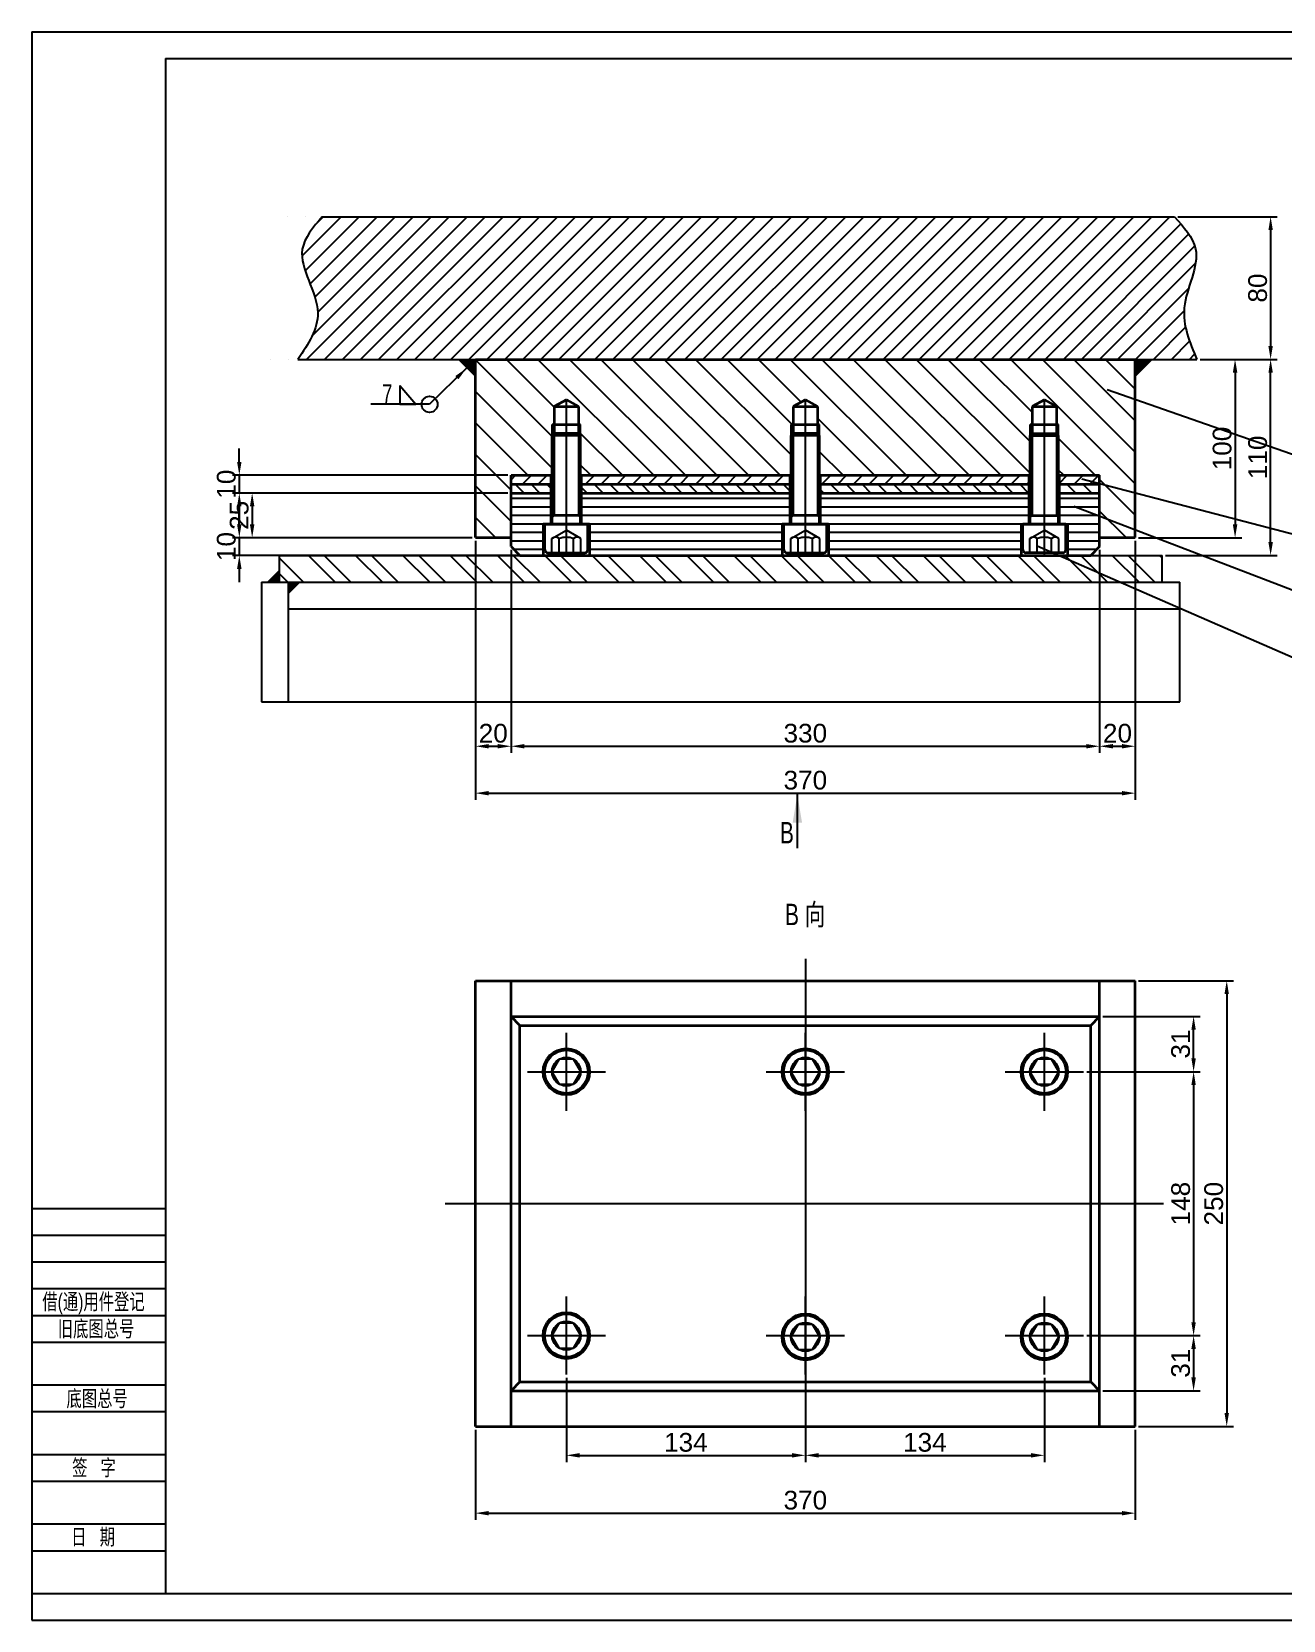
# Model space of a CAD drawing. Header units: millimetres. Extents: x 2230 to 2650, y 949 to 1246.
# Drawn here: x 2230.2 to 2464.1, y 949.2 to 1246.2 of the extents above; entities that cross this region are included whole.
import ezdxf
from ezdxf.enums import TextEntityAlignment as Align
from ezdxf.lldxf.tags import DXFTag

# ---------------------------------------------------------------- set-up
doc = ezdxf.new("R2010")
doc.units = ezdxf.units.MM
for name, color, linetype in [('中心线', 1, 'CENTER2'), ('双点划线', 6, 'ICAD_ISO09W100'), ('标注、文字、细实线', 140, 'Continuous'), ('虚线', 90, 'DASHED')]:
    doc.layers.add(name, color=color, linetype=linetype)
doc.styles.get("Standard").update_dxf_attribs({"font": 'arial.ttf'})
tags = doc.linetypes.add('CENTER2', pattern=[28.575, 19.05, -3.175, 3.175, -3.175]).pattern_tags.tags
tags[10:11] = [DXFTag(74, 4), DXFTag(75, 0), DXFTag(340, '0'), DXFTag(46, 1.0), DXFTag(50, 0.0), DXFTag(44, 0.0), DXFTag(45, 0.0)]
tags[8:9] = [DXFTag(74, 4), DXFTag(75, 0), DXFTag(340, '0'), DXFTag(46, 1.0), DXFTag(50, 0.0), DXFTag(44, 0.0), DXFTag(45, 0.0)]
tags[6:7] = [DXFTag(74, 4), DXFTag(75, 0), DXFTag(340, '0'), DXFTag(46, 1.0), DXFTag(50, 0.0), DXFTag(44, 0.0), DXFTag(45, 0.0)]
tags[4:5] = [DXFTag(74, 4), DXFTag(75, 0), DXFTag(340, '0'), DXFTag(46, 1.0), DXFTag(50, 0.0), DXFTag(44, 0.0), DXFTag(45, 0.0)]
tags = doc.linetypes.add('DASHED', pattern=[19.05, 12.7, -6.35]).pattern_tags.tags
tags[6:7] = [DXFTag(74, 4), DXFTag(75, 0), DXFTag(340, '0'), DXFTag(46, 1.0), DXFTag(50, 0.0), DXFTag(44, 0.0), DXFTag(45, 0.0)]
tags[4:5] = [DXFTag(74, 4), DXFTag(75, 0), DXFTag(340, '0'), DXFTag(46, 1.0), DXFTag(50, 0.0), DXFTag(44, 0.0), DXFTag(45, 0.0)]
tags = doc.linetypes.add('ICAD_ISO09W100', pattern=[45, 24, -3, 6, -3, 6, -3]).pattern_tags.tags
tags[14:15] = [DXFTag(74, 4), DXFTag(75, 0), DXFTag(340, '0'), DXFTag(46, 1.0), DXFTag(50, 0.0), DXFTag(44, 0.0), DXFTag(45, 0.0)]
tags[12:13] = [DXFTag(74, 4), DXFTag(75, 0), DXFTag(340, '0'), DXFTag(46, 1.0), DXFTag(50, 0.0), DXFTag(44, 0.0), DXFTag(45, 0.0)]
tags[10:11] = [DXFTag(74, 4), DXFTag(75, 0), DXFTag(340, '0'), DXFTag(46, 1.0), DXFTag(50, 0.0), DXFTag(44, 0.0), DXFTag(45, 0.0)]
tags[8:9] = [DXFTag(74, 4), DXFTag(75, 0), DXFTag(340, '0'), DXFTag(46, 1.0), DXFTag(50, 0.0), DXFTag(44, 0.0), DXFTag(45, 0.0)]
tags[6:7] = [DXFTag(74, 4), DXFTag(75, 0), DXFTag(340, '0'), DXFTag(46, 1.0), DXFTag(50, 0.0), DXFTag(44, 0.0), DXFTag(45, 0.0)]
tags[4:5] = [DXFTag(74, 4), DXFTag(75, 0), DXFTag(340, '0'), DXFTag(46, 1.0), DXFTag(50, 0.0), DXFTag(44, 0.0), DXFTag(45, 0.0)]
doc.dimstyles.new('1-3', dxfattribs={"dimtxt": 3.5, "dimasz": 2.5, "dimexe": 1.25, "dimexo": 0.625, "dimtad": 1, "dimdec": 1, "dimlfac": 3, "dimdsep": 46, "dimtxsty": 'Standard', "dimcen": 2.5, "dimclrd": 140, "dimclre": 140, "dimclrt": 140, "dimadec": 0, "dimazin": 0, "dimtfac": 1, "dimtmove": 0, "dimatfit": 3, "dimfxl": 1, "dimarcsym": 0})
doc.dimstyles.new('ISO-25', dxfattribs={"dimtxt": 2.5, "dimasz": 2.5, "dimexe": 1.25, "dimexo": 0.625, "dimtad": 1, "dimtxsty": 'Standard', "dimcen": 2.5, "dimadec": 0, "dimazin": 0, "dimtfac": 1, "dimtmove": 0, "dimatfit": 3, "dimfxl": 1, "dimarcsym": 0})

# ---------------------------------------------------------------- blocks, each defined once
blk = doc.blocks.new('*D152')
at = {"layer": 'DEFPOINTS', "color": 0, "linetype": 'ByBlock', "transparency": 16777216}
for p in [(2447.96, 1184.91), (2436.47, 1151.57, 0), (2455.12, 1151.57)]:
    blk.add_point(p, dxfattribs=at)
at = {"layer": '标注、文字、细实线', "color": 140, "linetype": 'ByBlock', "lineweight": -2, "transparency": 16777216}
for p, q in [((2448.59, 1184.91), (2456.37, 1184.91)), ((2455.12, 1182.41), (2455.12, 1154.07)), ((2437.09, 1151.57), (2456.37, 1151.57))]:
    blk.add_line(p, q, dxfattribs=at)
at = {"layer": '标注、文字、细实线', "color": 140, "linetype": 'ByBlock', "transparency": 16777216}
for points in [[(2454.7, 1182.41), (2455.54, 1182.41), (2455.12, 1184.91)], [(2454.7, 1154.07), (2455.54, 1154.07), (2455.12, 1151.57)]]:
    blk.add_solid(points, dxfattribs=at)
at = {"layer": '标注、文字、细实线', "color": 140, "linetype": 'ByBlock', "transparency": 16777216, "insert": (2452.71, 1168.24), "char_height": 3.5, "attachment_point": 5, "rotation": 90}
blk.add_mtext('100', dxfattribs=at)
blk = doc.blocks.new('*D153')
at = {"layer": 'DEFPOINTS', "color": 0, "linetype": 'ByBlock', "transparency": 16777216}
for p in [(2447.96, 1184.91, 0), (2461.76, 1184.91), (2441.47, 1148.24)]:
    blk.add_point(p, dxfattribs=at)
at = {"layer": '标注、文字、细实线', "color": 140, "linetype": 'ByBlock', "lineweight": -2, "transparency": 16777216}
for p, q in [((2448.59, 1184.91), (2463.01, 1184.91)), ((2461.76, 1150.74), (2461.76, 1182.41)), ((2442.09, 1148.24), (2463.01, 1148.24))]:
    blk.add_line(p, q, dxfattribs=at)
at = {"layer": '标注、文字、细实线', "color": 140, "linetype": 'ByBlock', "transparency": 16777216}
for points in [[(2461.35, 1182.41), (2462.18, 1182.41), (2461.76, 1184.91)], [(2461.35, 1150.74), (2462.18, 1150.74), (2461.76, 1148.24)]]:
    blk.add_solid(points, dxfattribs=at)
at = {"layer": '标注、文字、细实线', "color": 140, "linetype": 'ByBlock', "transparency": 16777216, "insert": (2459.35, 1166.58), "char_height": 3.5, "attachment_point": 5, "rotation": 90}
blk.add_mtext('110', dxfattribs=at)
blk = doc.blocks.new('*D154')
at = {"layer": 'DEFPOINTS', "color": 0, "linetype": 'ByBlock', "transparency": 16777216}
for p in [(2443.8, 1211.58), (2447.96, 1184.91), (2461.76, 1184.91)]:
    blk.add_point(p, dxfattribs=at)
at = {"layer": '标注、文字、细实线', "color": 140, "linetype": 'ByBlock', "lineweight": -2, "transparency": 16777216}
for p, q in [((2444.42, 1211.58), (2463.01, 1211.58)), ((2461.76, 1209.08), (2461.76, 1187.41)), ((2448.59, 1184.91), (2463.01, 1184.91))]:
    blk.add_line(p, q, dxfattribs=at)
at = {"layer": '标注、文字、细实线', "color": 140, "linetype": 'ByBlock', "transparency": 16777216}
for points in [[(2461.35, 1209.08), (2462.18, 1209.08), (2461.76, 1211.58)], [(2461.35, 1187.41), (2462.18, 1187.41), (2461.76, 1184.91)]]:
    blk.add_solid(points, dxfattribs=at)
at = {"layer": '标注、文字、细实线', "color": 140, "linetype": 'ByBlock', "transparency": 16777216, "insert": (2459.35, 1198.24), "char_height": 3.5, "attachment_point": 5, "rotation": 90}
blk.add_mtext('80', dxfattribs=at)
blk = doc.blocks.new('*D155')
at = {"layer": 'DEFPOINTS', "color": 0, "transparency": 16777216}
for p in [(2313.14, 1151.57), (2269.01, 1148.24), (2321.47, 1148.24)]:
    blk.add_point(p, dxfattribs=at)
at = {"layer": '标注、文字、细实线', "color": 140, "lineweight": -2, "transparency": 16777216}
for p, q in [((2269.01, 1154.07), (2269.01, 1156.57)), ((2312.51, 1151.57), (2267.76, 1151.57)), ((2269.01, 1151.57), (2269.01, 1148.24)), ((2320.84, 1148.24), (2267.76, 1148.24)), ((2269.01, 1145.74), (2269.01, 1143.24))]:
    blk.add_line(p, q, dxfattribs=at)
at = {"layer": '标注、文字、细实线', "color": 140, "transparency": 16777216}
for points in [[(2268.59, 1154.07), (2269.42, 1154.07), (2269.01, 1151.57)], [(2268.59, 1145.74), (2269.42, 1145.74), (2269.01, 1148.24)]]:
    blk.add_solid(points, dxfattribs=at)
at = {"layer": '标注、文字、细实线', "color": 140, "transparency": 16777216, "insert": (2266.59, 1149.91), "char_height": 3.5, "attachment_point": 5, "rotation": 90}
blk.add_mtext('10', dxfattribs=at)
blk = doc.blocks.new('*D156')
at = {"layer": 'DEFPOINTS', "color": 0, "transparency": 16777216}
for p in [(2319.8, 1159.9), (2271.41, 1151.57), (2313.14, 1151.57)]:
    blk.add_point(p, dxfattribs=at)
at = {"layer": '标注、文字、细实线', "color": 140, "lineweight": -2, "transparency": 16777216}
for p, q in [((2319.18, 1159.9), (2270.16, 1159.9)), ((2271.41, 1157.4), (2271.41, 1154.07)), ((2312.51, 1151.57), (2270.16, 1151.57))]:
    blk.add_line(p, q, dxfattribs=at)
at = {"layer": '标注、文字、细实线', "color": 140, "transparency": 16777216}
for points in [[(2270.99, 1157.4), (2271.83, 1157.4), (2271.41, 1159.9)], [(2270.99, 1154.07), (2271.83, 1154.07), (2271.41, 1151.57)]]:
    blk.add_solid(points, dxfattribs=at)
at = {"layer": '标注、文字、细实线', "color": 140, "transparency": 16777216, "insert": (2269, 1155.74), "char_height": 3.5, "attachment_point": 5, "rotation": 90}
blk.add_mtext('25', dxfattribs=at)
blk = doc.blocks.new('*D157')
at = {"layer": 'DEFPOINTS', "color": 0, "transparency": 16777216}
for p in [(2319.8, 1163.24), (2269.01, 1159.9), (2319.8, 1159.9)]:
    blk.add_point(p, dxfattribs=at)
at = {"layer": '标注、文字、细实线', "color": 140, "lineweight": -2, "transparency": 16777216}
for p, q in [((2269.01, 1165.74), (2269.01, 1168.24)), ((2319.18, 1163.24), (2267.76, 1163.24)), ((2269.01, 1163.24), (2269.01, 1159.9)), ((2319.18, 1159.9), (2267.76, 1159.9)), ((2269.01, 1157.4), (2269.01, 1154.9))]:
    blk.add_line(p, q, dxfattribs=at)
at = {"layer": '标注、文字、细实线', "color": 140, "transparency": 16777216}
for points in [[(2268.59, 1165.74), (2269.42, 1165.74), (2269.01, 1163.24)], [(2268.59, 1157.4), (2269.42, 1157.4), (2269.01, 1159.9)]]:
    blk.add_solid(points, dxfattribs=at)
at = {"layer": '标注、文字、细实线', "color": 140, "transparency": 16777216, "insert": (2266.59, 1161.57), "char_height": 3.5, "attachment_point": 5, "rotation": 90}
blk.add_mtext('10', dxfattribs=at)
blk = doc.blocks.new('*D158')
at = {"layer": 'DEFPOINTS', "color": 0, "linetype": 'ByBlock', "transparency": 16777216}
for p in [(2313.14, 1151.57), (2319.8, 1149.91), (2319.8, 1112.57)]:
    blk.add_point(p, dxfattribs=at)
at = {"layer": '标注、文字、细实线', "color": 140, "linetype": 'ByBlock', "lineweight": -2, "transparency": 16777216}
for p, q in [((2313.14, 1150.95), (2313.14, 1111.32)), ((2319.8, 1149.28), (2319.8, 1111.32)), ((2315.64, 1112.57), (2317.3, 1112.57))]:
    blk.add_line(p, q, dxfattribs=at)
at = {"layer": '标注、文字、细实线', "color": 140, "linetype": 'ByBlock', "transparency": 16777216}
for points in [[(2315.64, 1112.99), (2315.64, 1112.16), (2313.14, 1112.57)], [(2317.3, 1112.99), (2317.3, 1112.16), (2319.8, 1112.57)]]:
    blk.add_solid(points, dxfattribs=at)
at = {"layer": '标注、文字、细实线', "color": 140, "linetype": 'ByBlock', "transparency": 16777216, "insert": (2316.47, 1114.98), "char_height": 3.5, "attachment_point": 5}
blk.add_mtext('20', dxfattribs=at)
blk = doc.blocks.new('*D159')
at = {"layer": 'DEFPOINTS', "color": 0, "linetype": 'ByBlock', "transparency": 16777216}
for p in [(2319.8, 1149.91), (2429.8, 1149.91), (2429.8, 1112.57)]:
    blk.add_point(p, dxfattribs=at)
at = {"layer": '标注、文字、细实线', "color": 140, "linetype": 'ByBlock', "lineweight": -2, "transparency": 16777216}
for p, q in [((2319.8, 1149.28), (2319.8, 1111.32)), ((2429.8, 1149.28), (2429.8, 1111.32)), ((2322.3, 1112.57), (2427.3, 1112.57))]:
    blk.add_line(p, q, dxfattribs=at)
at = {"layer": '标注、文字、细实线', "color": 140, "linetype": 'ByBlock', "transparency": 16777216}
for points in [[(2322.3, 1112.99), (2322.3, 1112.16), (2319.8, 1112.57)], [(2427.3, 1112.99), (2427.3, 1112.16), (2429.8, 1112.57)]]:
    blk.add_solid(points, dxfattribs=at)
at = {"layer": '标注、文字、细实线', "color": 140, "linetype": 'ByBlock', "transparency": 16777216, "insert": (2374.8, 1114.99), "char_height": 3.5, "attachment_point": 5}
blk.add_mtext('330{}', dxfattribs=at)
blk = doc.blocks.new('*D160')
at = {"layer": 'DEFPOINTS', "color": 0, "linetype": 'ByBlock', "transparency": 16777216}
for p in [(2313.14, 1151.57), (2436.47, 1151.57, 0), (2436.47, 1103.8)]:
    blk.add_point(p, dxfattribs=at)
at = {"layer": '标注、文字、细实线', "color": 140, "linetype": 'ByBlock', "lineweight": -2, "transparency": 16777216}
for p, q in [((2313.14, 1150.95), (2313.14, 1102.55)), ((2436.47, 1150.95), (2436.47, 1102.55)), ((2315.64, 1103.8), (2433.97, 1103.8))]:
    blk.add_line(p, q, dxfattribs=at)
at = {"layer": '标注、文字、细实线', "color": 140, "linetype": 'ByBlock', "transparency": 16777216}
for points in [[(2315.64, 1104.21), (2315.64, 1103.38), (2313.14, 1103.8)], [(2433.97, 1104.21), (2433.97, 1103.38), (2436.47, 1103.8)]]:
    blk.add_solid(points, dxfattribs=at)
at = {"layer": '标注、文字、细实线', "color": 140, "linetype": 'ByBlock', "transparency": 16777216, "insert": (2374.8, 1106.21), "char_height": 3.5, "attachment_point": 5}
blk.add_mtext('370', dxfattribs=at)
blk = doc.blocks.new('*D133')
at = {"layer": 'DEFPOINTS', "color": 0, "linetype": 'ByBlock', "transparency": 16777216}
for p in [(2429.8, 1149.91), (2436.47, 1151.57), (2436.47, 1112.57)]:
    blk.add_point(p, dxfattribs=at)
at = {"layer": '标注、文字、细实线', "color": 140, "linetype": 'ByBlock', "lineweight": -2, "transparency": 16777216}
for p, q in [((2436.47, 1150.95), (2436.47, 1111.32)), ((2429.8, 1149.28), (2429.8, 1111.32)), ((2432.3, 1112.57), (2433.97, 1112.57))]:
    blk.add_line(p, q, dxfattribs=at)
at = {"layer": '标注、文字、细实线', "color": 140, "linetype": 'ByBlock', "transparency": 16777216}
for points in [[(2432.3, 1112.99), (2432.3, 1112.16), (2429.8, 1112.57)], [(2433.97, 1112.99), (2433.97, 1112.16), (2436.47, 1112.57)]]:
    blk.add_solid(points, dxfattribs=at)
at = {"layer": '标注、文字、细实线', "color": 140, "linetype": 'ByBlock', "transparency": 16777216, "insert": (2433.14, 1114.98), "char_height": 3.5, "attachment_point": 5}
blk.add_mtext('20', dxfattribs=at)
blk = doc.blocks.new('*D141')
at = {"layer": 'DEFPOINTS', "color": 0, "linetype": 'ByBlock', "transparency": 16777216}
for p in [(2426.76, 1051.72), (2426.76, 1002.39, 0), (2447.37, 1002.39)]:
    blk.add_point(p, dxfattribs=at)
at = {"layer": '标注、文字、细实线', "color": 140, "linetype": 'ByBlock', "lineweight": -2, "transparency": 16777216}
for p, q in [((2427.39, 1051.72), (2448.62, 1051.72)), ((2447.37, 1049.22), (2447.37, 1004.89)), ((2427.39, 1002.39), (2448.62, 1002.39))]:
    blk.add_line(p, q, dxfattribs=at)
at = {"layer": '标注、文字、细实线', "color": 140, "linetype": 'ByBlock', "transparency": 16777216}
for points in [[(2446.95, 1049.22), (2447.78, 1049.22), (2447.37, 1051.72)], [(2446.95, 1004.89), (2447.78, 1004.89), (2447.37, 1002.39)]]:
    blk.add_solid(points, dxfattribs=at)
at = {"layer": '标注、文字、细实线', "color": 140, "linetype": 'ByBlock', "transparency": 16777216, "insert": (2444.96, 1027.05), "char_height": 3.5, "attachment_point": 5, "rotation": 90}
blk.add_mtext('148', dxfattribs=at)
blk = doc.blocks.new('*D142')
at = {"layer": 'DEFPOINTS', "color": 0, "transparency": 16777216}
for p in [(2429.8, 1062.05, 0), (2447.37, 1062.05), (2426.76, 1051.72)]:
    blk.add_point(p, dxfattribs=at)
at = {"layer": '标注、文字、细实线', "color": 140, "lineweight": -2, "transparency": 16777216}
for p, q in [((2430.43, 1062.05), (2448.62, 1062.05)), ((2447.37, 1054.22), (2447.37, 1059.55)), ((2427.39, 1051.72), (2448.62, 1051.72))]:
    blk.add_line(p, q, dxfattribs=at)
at = {"layer": '标注、文字、细实线', "color": 140, "transparency": 16777216}
for points in [[(2446.95, 1059.55), (2447.78, 1059.55), (2447.37, 1062.05)], [(2446.95, 1054.22), (2447.78, 1054.22), (2447.37, 1051.72)]]:
    blk.add_solid(points, dxfattribs=at)
at = {"layer": '标注、文字、细实线', "color": 140, "transparency": 16777216, "insert": (2444.95, 1056.89), "char_height": 3.5, "attachment_point": 5, "rotation": 90}
blk.add_mtext('31', dxfattribs=at)
blk = doc.blocks.new('*D143')
at = {"layer": 'DEFPOINTS', "color": 0, "transparency": 16777216}
for p in [(2426.76, 1002.39), (2429.8, 992.05, 0), (2447.37, 992.05)]:
    blk.add_point(p, dxfattribs=at)
at = {"layer": '标注、文字、细实线', "color": 140, "lineweight": -2, "transparency": 16777216}
for p, q in [((2427.39, 1002.39), (2448.62, 1002.39)), ((2447.37, 999.89), (2447.37, 994.55)), ((2430.43, 992.05), (2448.62, 992.05))]:
    blk.add_line(p, q, dxfattribs=at)
at = {"layer": '标注、文字、细实线', "color": 140, "transparency": 16777216}
for points in [[(2446.95, 999.89), (2447.78, 999.89), (2447.37, 1002.39)], [(2446.95, 994.55), (2447.78, 994.55), (2447.37, 992.05)]]:
    blk.add_solid(points, dxfattribs=at)
at = {"layer": '标注、文字、细实线', "color": 140, "transparency": 16777216, "insert": (2444.95, 997.22), "char_height": 3.5, "attachment_point": 5, "rotation": 90}
blk.add_mtext('31', dxfattribs=at)
blk = doc.blocks.new('*D144')
at = {"layer": 'DEFPOINTS', "color": 0, "transparency": 16777216}
for p in [(2330.14, 995.09), (2374.8, 985.39, -0.01), (2374.8, 979.99)]:
    blk.add_point(p, dxfattribs=at)
at = {"layer": '标注、文字、细实线', "color": 140, "lineweight": -2, "transparency": 16777216}
for p, q in [((2330.14, 994.47), (2330.14, 978.74)), ((2374.8, 984.76), (2374.8, 978.74)), ((2332.64, 979.99), (2372.3, 979.99))]:
    blk.add_line(p, q, dxfattribs=at)
at = {"layer": '标注、文字、细实线', "color": 140, "transparency": 16777216}
for points in [[(2332.64, 980.41), (2332.64, 979.57), (2330.14, 979.99)], [(2372.3, 980.41), (2372.3, 979.57), (2374.8, 979.99)]]:
    blk.add_solid(points, dxfattribs=at)
at = {"layer": '标注、文字、细实线', "color": 140, "transparency": 16777216, "insert": (2352.47, 982.4), "char_height": 3.5, "attachment_point": 5}
blk.add_mtext('134', dxfattribs=at)
blk = doc.blocks.new('*D145')
at = {"layer": 'DEFPOINTS', "color": 0, "transparency": 16777216}
for p in [(2436.47, 1068.72), (2436.47, 985.39, 0), (2453.56, 985.39)]:
    blk.add_point(p, dxfattribs=at)
at = {"layer": '标注、文字、细实线', "color": 140, "lineweight": -2, "transparency": 16777216}
for p, q in [((2437.09, 1068.72), (2454.81, 1068.72)), ((2453.56, 1066.22), (2453.56, 987.89)), ((2437.09, 985.39), (2454.81, 985.39))]:
    blk.add_line(p, q, dxfattribs=at)
at = {"layer": '标注、文字、细实线', "color": 140, "transparency": 16777216}
for points in [[(2453.14, 1066.22), (2453.97, 1066.22), (2453.56, 1068.72)], [(2453.14, 987.89), (2453.97, 987.89), (2453.56, 985.39)]]:
    blk.add_solid(points, dxfattribs=at)
at = {"layer": '标注、文字、细实线', "color": 140, "transparency": 16777216, "insert": (2451.14, 1027.05), "char_height": 3.5, "attachment_point": 5, "rotation": 90}
blk.add_mtext('250', dxfattribs=at)
blk = doc.blocks.new('*D146')
at = {"layer": 'DEFPOINTS', "color": 0, "transparency": 16777216}
for p in [(2313.14, 985.39), (2436.47, 985.39, 0), (2436.47, 969.18)]:
    blk.add_point(p, dxfattribs=at)
at = {"layer": '标注、文字、细实线', "color": 140, "lineweight": -2, "transparency": 16777216}
for p, q in [((2313.14, 984.76), (2313.14, 967.93)), ((2436.47, 984.76), (2436.47, 967.93)), ((2315.64, 969.18), (2433.97, 969.18))]:
    blk.add_line(p, q, dxfattribs=at)
at = {"layer": '标注、文字、细实线', "color": 140, "transparency": 16777216}
for points in [[(2315.64, 969.59), (2315.64, 968.76), (2313.14, 969.18)], [(2433.97, 969.59), (2433.97, 968.76), (2436.47, 969.18)]]:
    blk.add_solid(points, dxfattribs=at)
at = {"layer": '标注、文字、细实线', "color": 140, "transparency": 16777216, "insert": (2374.8, 971.59), "char_height": 3.5, "attachment_point": 5}
blk.add_mtext('370', dxfattribs=at)
blk = doc.blocks.new('*D147')
at = {"layer": 'DEFPOINTS', "color": 0, "transparency": 16777216}
for p in [(2419.47, 995.09, 0), (2374.8, 983.11), (2419.47, 979.99)]:
    blk.add_point(p, dxfattribs=at)
at = {"layer": '标注、文字、细实线', "color": 140, "lineweight": -2, "transparency": 16777216}
for p, q in [((2419.47, 994.47), (2419.47, 978.74)), ((2374.8, 982.48), (2374.8, 978.74)), ((2377.3, 979.99), (2416.97, 979.99))]:
    blk.add_line(p, q, dxfattribs=at)
at = {"layer": '标注、文字、细实线', "color": 140, "transparency": 16777216}
for points in [[(2377.3, 980.41), (2377.3, 979.57), (2374.8, 979.99)], [(2416.97, 980.41), (2416.97, 979.57), (2419.47, 979.99)]]:
    blk.add_solid(points, dxfattribs=at)
at = {"layer": '标注、文字、细实线', "color": 140, "transparency": 16777216, "insert": (2397.14, 982.4), "char_height": 3.5, "attachment_point": 5}
blk.add_mtext('134', dxfattribs=at)

msp = doc.modelspace()

# ---------------------------------------------------------------- hatches: boundary and pattern name
at = {"layer": '双点划线', "ltscale": 0.4}
h = msp.add_hatch(dxfattribs=at)
h.set_pattern_fill('ANSI31', color=256, scale=0.75, style=0)
h.set_pattern_definition([(45, (-144669.1918, -201940.7359), (-1.683798023, 1.683798023), [])])
h.paths.add_polyline_path([(2451.286, 1211.577), (2266.365, 1211.577), (2266.365, 1184.91), (2451.286, 1184.91)])
edge = h.paths.add_edge_path()
edge.add_line((2451.286, 1184.91), (2451.286, 1211.577))
edge.add_line((2451.286, 1211.577), (2443.798, 1211.577))
edge.add_spline(control_points=[(2443.798, 1211.577), (2445.537, 1209.656), (2450.001, 1204.723), (2443.802, 1194.834), (2446.632, 1188.08), (2447.961, 1184.91)], knot_values=[0, 0, 0, 0, 7.161936, 18.3897541, 28.3194423, 28.3194423, 28.3194423, 28.3194423], weights=[1, 1, 1, 1, 1, 1], degree=3, periodic=0)
edge.add_line((2447.961, 1184.91), (2451.286, 1184.91))
edge = h.paths.add_edge_path()
edge.add_spline(control_points=[(2279.961, 1184.91), (2281.86, 1187.751), (2286.2, 1194.245), (2278.238, 1204.28), (2282.816, 1209.609), (2284.507, 1211.577)], knot_values=[0, 0, 0, 0, 9.4853165, 21.6795789, 28.8194258, 28.8194258, 28.8194258, 28.8194258], weights=[1, 1, 1, 1, 1, 1], degree=3, periodic=0)
edge.add_line((2284.507, 1211.577), (2266.365, 1211.577))
edge.add_line((2266.365, 1211.577), (2266.365, 1184.91))
edge.add_line((2266.365, 1184.91), (2279.961, 1184.91))
h = msp.add_hatch(dxfattribs=at)
h.set_pattern_fill('ANSI32', color=256, scale=16.666667, angle=90, style=0)
h.set_pattern_definition([(135, (-922.187, -3982.687), (-4.4194174, -4.4194174), []), (135, (-922.187, -3979.7407), (-4.4194174, -4.4194174), [])])
h.paths.add_polyline_path([(2441.469, 1143.243), (2441.469, 1148.243), (2276.472, 1148.243), (2276.472, 1143.243)])
at = {"layer": '标注、文字、细实线'}
h = msp.add_hatch(dxfattribs=at)
h.set_pattern_fill('ANSI31', color=256, scale=33.333333, angle=90, style=0)
h.set_pattern_definition([(135, (-4627.544, -4578.8656), (-2.9462783, -2.9462783), [])])
h.paths.add_polyline_path([(2419.469, 1177.372), (2421.727, 1176.069), (2421.727, 1171.066), (2422.136, 1170.657), (2422.136, 1163.238), (2429.803, 1163.238), (2429.803, 1151.572), (2436.469, 1151.572), (2436.469, 1184.91), (2313.136, 1184.91), (2313.136, 1151.572), (2319.803, 1151.572), (2319.803, 1163.238), (2327.469, 1163.238), (2327.469, 1170.657), (2327.878, 1171.066), (2327.878, 1176.069), (2330.136, 1177.372), (2332.394, 1176.069), (2332.394, 1171.066), (2332.803, 1170.657), (2332.803, 1163.238), (2372.136, 1163.238), (2372.136, 1170.657), (2372.545, 1171.066), (2372.545, 1176.069), (2374.803, 1177.372), (2377.06, 1176.069), (2377.06, 1171.066), (2377.469, 1170.657), (2377.469, 1163.238), (2416.803, 1163.238), (2416.803, 1170.657), (2417.212, 1171.066), (2417.212, 1176.069)])
h = msp.add_hatch(dxfattribs=at)
h.set_pattern_fill('ANSI31', color=256, scale=16.666667, style=0)
h.set_pattern_definition([(45, (-4627.5442, -4671.2564), (-1.47313913, 1.47313913), [])])
h.paths.add_polyline_path([(2422.303, 1163.238), (2422.303, 1161.572), (2429.803, 1161.572), (2429.803, 1163.238)])
h.paths.add_polyline_path([(2416.636, 1161.572), (2416.636, 1163.238), (2377.636, 1163.238), (2377.636, 1161.572)])
h.paths.add_polyline_path([(2332.969, 1163.238), (2332.969, 1161.572), (2371.969, 1161.572), (2371.969, 1163.238)])
h.paths.add_polyline_path([(2319.803, 1163.238), (2319.803, 1161.572), (2327.303, 1161.572), (2327.303, 1163.238)])
h = msp.add_hatch(dxfattribs=at)
h.set_pattern_fill('ANSI31', color=256, scale=16.666667, angle=90, style=0)
h.set_pattern_definition([(135, (-4627.5442, -4671.2564), (-1.47313913, -1.47313913), [])])
h.paths.add_polyline_path([(2429.803, 1161.572), (2422.303, 1161.572), (2422.303, 1159.905), (2429.803, 1159.905)])
h.paths.add_polyline_path([(2416.636, 1161.572), (2377.636, 1161.572), (2377.636, 1159.905), (2416.636, 1159.905)])
h.paths.add_polyline_path([(2371.969, 1161.572), (2332.969, 1161.572), (2332.969, 1159.905), (2371.969, 1159.905)])
h.paths.add_polyline_path([(2327.303, 1161.572), (2319.803, 1161.572), (2319.803, 1159.905), (2327.303, 1159.905)])
h = msp.add_hatch(dxfattribs=at)
h.set_pattern_fill('ANSI31', color=256, scale=0.5, angle=315, style=0)
h.set_pattern_definition([(0, (1784.9802, 704.906), (0, 1.5875), [])])
h.paths.add_polyline_path([(2429.803, 1159.905), (2422.303, 1159.905), (2422.303, 1154.072), (2423.803, 1154.072), (2423.803, 1148.243), (2428.136, 1148.243), (2429.803, 1149.91)])
h.paths.add_polyline_path([(2416.636, 1159.905), (2377.636, 1159.905), (2377.636, 1154.072), (2379.136, 1154.072), (2379.136, 1148.243), (2415.136, 1148.243), (2415.136, 1154.072), (2416.636, 1154.072)])
h.paths.add_polyline_path([(2371.969, 1159.905), (2332.969, 1159.905), (2332.969, 1154.072), (2334.469, 1154.072), (2334.469, 1148.243), (2370.469, 1148.243), (2370.469, 1154.072), (2371.969, 1154.072)])
h.paths.add_polyline_path([(2327.303, 1159.905), (2319.803, 1159.905), (2319.803, 1149.91), (2321.469, 1148.243), (2325.803, 1148.243), (2325.803, 1154.072), (2327.303, 1154.072)])

# ---------------------------------------------------------------- linework, layer by layer
for p, q in [((2255.222, 1241.16), (2255.222, 954.16)), ((2255.222, 1241.16), (2645.222, 1241.16)), ((2299.018, 1180.002), (2299.018, 1176.502)), ((2299.018, 1180.002), (2302.018, 1176.502)), ((2299.018, 1176.502), (2302.018, 1176.502)), ((2230.222, 954.16), (2645.222, 954.16))]:
    msp.add_line(p, q)
at = {"lineweight": 35}
for p, q in [((2313.136, 1184.91, 0), (2436.469, 1184.91, 0)), ((2313.136, 1151.572, 0), (2313.136, 1184.91, 0)), ((2436.469, 1151.572, 0), (2436.469, 1184.91, 0)), ((2330.136, 1177.372, 0), (2327.878, 1176.069, 0)), ((2330.136, 1177.372, 0), (2332.394, 1176.069, 0)), ((2374.803, 1177.372, 0), (2372.545, 1176.069, 0)), ((2374.803, 1177.372, 0), (2377.06, 1176.069, 0)), ((2419.469, 1177.372, 0), (2417.212, 1176.069, 0)), ((2419.469, 1177.372, 0), (2421.727, 1176.069, 0)), ((2327.878, 1176.069, 0), (2332.394, 1176.069, 0)), ((2327.878, 1176.069, 0), (2327.878, 1171.066, 0)), ((2332.394, 1176.069, 0), (2332.394, 1171.066, 0)), ((2372.545, 1176.069, 0), (2372.545, 1171.066, 0)), ((2372.545, 1176.069, 0), (2377.06, 1176.069, 0)), ((2377.06, 1176.069, 0), (2377.06, 1171.066, 0)), ((2417.212, 1176.069, 0), (2421.727, 1176.069, 0)), ((2417.212, 1176.069, 0), (2417.212, 1171.066, 0)), ((2421.727, 1176.069, 0), (2421.727, 1171.066, 0)), ((2327.469, 1172.735, 0), (2332.803, 1172.735, 0)), ((2327.469, 1170.657, 0), (2327.878, 1171.066, 0)), ((2327.469, 1154.4, 0), (2327.469, 1170.657, 0)), ((2332.803, 1170.657, 0), (2327.469, 1170.657, 0)), ((2332.394, 1171.066, 0), (2327.878, 1171.066, 0)), ((2332.803, 1170.657, 0), (2332.394, 1171.066, 0)), ((2332.803, 1154.4, 0), (2332.803, 1170.657, 0)), ((2372.136, 1172.735, 0), (2377.469, 1172.735, 0)), ((2372.136, 1170.657, 0), (2372.545, 1171.066, 0)), ((2372.136, 1154.4, 0), (2372.136, 1170.657, 0)), ((2377.469, 1170.657, 0), (2372.136, 1170.657, 0)), ((2377.06, 1171.066, 0), (2372.545, 1171.066, 0)), ((2377.469, 1170.657, 0), (2377.06, 1171.066, 0)), ((2377.469, 1154.4, 0), (2377.469, 1170.657, 0)), ((2416.803, 1172.735, 0), (2422.136, 1172.735, 0)), ((2416.803, 1170.657, 0), (2417.212, 1171.066, 0)), ((2416.803, 1154.4, 0), (2416.803, 1170.657, 0)), ((2416.803, 1170.657, 0), (2422.136, 1170.657, 0)), ((2417.212, 1171.066, 0), (2421.727, 1171.066, 0)), ((2422.136, 1170.657, 0), (2421.727, 1171.066, 0)), ((2422.136, 1154.4, 0), (2422.136, 1170.657, 0)), ((2319.803, 1153.566, 0), (2319.803, 1163.238, 0)), ((2319.803, 1163.238, 0), (2327.469, 1163.238, 0)), ((2319.803, 1161.572, 0), (2327.469, 1161.572, 0)), ((2327.303, 1154.072, 0), (2327.303, 1163.238, 0)), ((2332.803, 1163.238, 0), (2372.136, 1163.238, 0)), ((2332.803, 1161.572, 0), (2372.136, 1161.572, 0)), ((2332.969, 1154.072, 0), (2332.969, 1163.238, 0)), ((2371.969, 1154.072, 0), (2371.969, 1163.238, 0)), ((2377.469, 1163.238, 0), (2416.803, 1163.238, 0)), ((2377.469, 1161.572, 0), (2416.803, 1161.572, 0)), ((2377.636, 1154.072, 0), (2377.636, 1163.238, 0)), ((2416.636, 1154.072, 0), (2416.636, 1163.238, 0)), ((2422.136, 1163.238, 0), (2429.803, 1163.238, 0)), ((2422.136, 1161.572, 0), (2429.803, 1161.572, 0)), ((2422.303, 1154.072, 0), (2422.303, 1163.238, 0)), ((2429.803, 1153.566, 0), (2429.803, 1163.238, 0)), ((2319.803, 1159.905, 0), (2327.469, 1159.905, 0)), ((2332.803, 1159.905, 0), (2372.136, 1159.905, 0)), ((2377.469, 1159.905, 0), (2416.803, 1159.905, 0)), ((2422.136, 1159.905, 0), (2429.803, 1159.905, 0)), ((2332.803, 1155.738, 0), (2327.469, 1155.738, 0)), ((2327.469, 1155.329, 0), (2327.469, 1155.738, 0)), ((2332.803, 1155.329, 0), (2332.803, 1155.738, 0)), ((2377.469, 1155.738, 0), (2372.136, 1155.738, 0)), ((2416.803, 1155.738, 0), (2422.136, 1155.738, 0)), ((2319.803, 1149.91, 0), (2319.803, 1153.566, 0)), ((2325.803, 1154.072, 0), (2325.803, 1148.238, 0)), ((2330.136, 1154.072, 0), (2325.803, 1154.072, 0)), ((2326.136, 1154.072, 0), (2327.469, 1154.072, 0)), ((2326.136, 1149.272, 0), (2326.136, 1154.072, 0)), ((2327.469, 1154.072, 0), (2327.469, 1155.329, 0)), ((2327.469, 1154.072, 0), (2332.803, 1154.072, 0)), ((2332.622, 1154.072, 0), (2327.65, 1154.072, 0)), ((2334.469, 1154.072, 0), (2330.136, 1154.072, 0)), ((2332.803, 1154.072, 0), (2332.803, 1155.329, 0)), ((2332.803, 1154.072, 0), (2334.136, 1154.072, 0)), ((2334.136, 1149.272, 0), (2334.136, 1154.072, 0)), ((2334.469, 1154.072, 0), (2334.469, 1148.238, 0)), ((2370.469, 1154.072, 0), (2370.469, 1148.238, 0)), ((2374.803, 1154.072, 0), (2370.469, 1154.072, 0)), ((2370.803, 1154.072, 0), (2372.136, 1154.072, 0)), ((2370.803, 1149.272, 0), (2370.803, 1154.072, 0)), ((2372.136, 1154.072, 0), (2372.136, 1155.329, 0)), ((2372.136, 1154.072, 0), (2377.469, 1154.072, 0)), ((2377.289, 1154.072, 0), (2372.316, 1154.072, 0)), ((2379.136, 1154.072, 0), (2374.803, 1154.072, 0)), ((2377.469, 1154.072, 0), (2377.469, 1155.329, 0)), ((2377.469, 1154.072, 0), (2378.803, 1154.072, 0)), ((2378.803, 1149.272, 0), (2378.803, 1154.072, 0)), ((2379.136, 1154.072, 0), (2379.136, 1148.238, 0)), ((2415.136, 1154.072, 0), (2415.136, 1148.238, 0)), ((2415.136, 1154.072, 0), (2419.469, 1154.072, 0)), ((2416.803, 1154.072, 0), (2415.469, 1154.072, 0)), ((2415.469, 1149.272, 0), (2415.469, 1154.072, 0)), ((2416.803, 1154.072, 0), (2416.803, 1155.329, 0)), ((2422.136, 1154.072, 0), (2416.803, 1154.072, 0)), ((2416.983, 1154.072, 0), (2421.956, 1154.072, 0)), ((2419.469, 1154.072, 0), (2423.803, 1154.072, 0)), ((2422.136, 1154.072, 0), (2422.136, 1155.329, 0)), ((2423.469, 1154.072, 0), (2422.136, 1154.072, 0)), ((2423.469, 1149.272, 0), (2423.469, 1154.072, 0)), ((2423.803, 1154.072, 0), (2423.803, 1148.238, 0)), ((2429.803, 1149.905, 0), (2429.803, 1153.566, 0)), ((2313.136, 1151.572, 0), (2319.803, 1151.572, 0)), ((2429.803, 1151.572, 0), (2436.469, 1151.572, 0)), ((2321.469, 1148.243, 0), (2428.136, 1148.243, 0)), ((2326.669, 1148.738, 0), (2333.603, 1148.738, 0)), ((2371.336, 1148.738, 0), (2378.269, 1148.738, 0)), ((2422.936, 1148.738, 0), (2416.003, 1148.738, 0)), ((2313.136, 1068.72, -0.004), (2436.469, 1068.72, -0.003)), ((2313.136, 985.387, 0), (2313.136, 1068.72, 0)), ((2319.803, 985.387, -0.001), (2319.803, 1068.72, -0.001)), ((2429.803, 985.387, 0), (2429.803, 1068.72, 0)), ((2436.469, 985.387, -0.001), (2436.469, 1068.72, -0.001)), ((2319.803, 1062.054, 0), (2429.803, 1062.054, 0)), ((2321.469, 1060.381, -0.001), (2319.803, 1062.054, 0)), ((2321.469, 993.72, -0.001), (2321.469, 1060.381, -0.001)), ((2321.469, 1060.381, 0), (2428.136, 1060.381, 0)), ((2428.136, 1060.381, 0), (2429.803, 1062.054, 0)), ((2428.136, 993.72, -0.001), (2428.136, 1060.381, -0.001)), ((2321.469, 993.72, 0), (2319.803, 992.054, 0)), ((2319.803, 992.054, 0), (2429.803, 992.054, 0)), ((2321.469, 993.72, 0), (2428.136, 993.72, 0)), ((2428.136, 993.72, 0), (2429.803, 992.054, 0)), ((2313.136, 985.387, -0.007), (2436.469, 985.387, -0.005))]:
    msp.add_line(p, q, dxfattribs=at)
at = {"lineweight": 35, "extrusion": (5.56707e-10, 6.87921e-09, 1)}
msp.add_line((2319.803, 1149.91, 0), (2321.469, 1148.243, 0), dxfattribs=at)
at = {"lineweight": 35, "extrusion": (-5.56707e-10, 6.87921e-09, 1)}
msp.add_line((2429.803, 1149.91, 0), (2428.136, 1148.243, 0), dxfattribs=at)
at = {"color": 7, "linetype": 'Continuous', "elevation": 0}
for points in [[(2331.483, 1049.387), (2332.83, 1051.72), (2331.483, 1054.054), (2328.789, 1054.054), (2327.442, 1051.72), (2328.789, 1049.387)], [(2376.15, 1049.387), (2377.497, 1051.72), (2376.15, 1054.054), (2373.456, 1054.054), (2372.108, 1051.72), (2373.456, 1049.387)], [(2420.817, 1049.387), (2422.164, 1051.72), (2420.817, 1054.054), (2418.122, 1054.054), (2416.775, 1051.72), (2418.122, 1049.387)], [(2331.483, 1000.054), (2332.83, 1002.387), (2331.483, 1004.72), (2328.789, 1004.72), (2327.442, 1002.387), (2328.789, 1000.054)], [(2376.15, 999.802), (2377.497, 1002.136), (2376.15, 1004.469), (2373.456, 1004.469), (2372.108, 1002.136), (2373.456, 999.802)], [(2420.817, 999.802), (2422.164, 1002.136), (2420.817, 1004.469), (2418.122, 1004.469), (2416.775, 1002.136), (2418.122, 999.802)]]:
    msp.add_lwpolyline(points, close=True, dxfattribs=at)
msp.add_circle((2304.569, 1176.502), 1.5)
at = {"lineweight": 35}
for centre in [(2330.136, 1051.72, 0), (2374.803, 1051.72, -0.001), (2419.469, 1051.72, 0), (2330.136, 1002.387, 0), (2374.803, 1002.136, -0.001), (2419.469, 1002.136, 0)]:
    msp.add_circle(centre, 4.333, dxfattribs=at)
at = {"color": 7, "linetype": 'Continuous'}
for centre, radius in [((2330.136, 1051.72, 0), 4), ((2330.136, 1051.72, 0), 2.694), ((2374.803, 1051.72, -0.001), 4), ((2374.803, 1051.72, -0.001), 2.694), ((2419.469, 1051.72, 0), 4), ((2419.469, 1051.72, 0), 2.694), ((2330.136, 1002.387, 0), 4), ((2330.136, 1002.387, 0), 2.694), ((2374.803, 1002.136, -0.001), 4), ((2374.803, 1002.136, -0.001), 2.694), ((2419.469, 1002.136, 0), 4), ((2419.469, 1002.136, 0), 2.694)]:
    msp.add_circle(centre, radius, dxfattribs=at)
at = {"lineweight": 35}
for centre, start, end in [((2326.669, 1149.272, 0), 180, 270), ((2333.603, 1149.272, 0), 270, 0), ((2371.336, 1149.272, 0), 180, 270), ((2378.269, 1149.272, 0), 270, 0), ((2416.003, 1149.272, 0), 180, 270), ((2422.936, 1149.272, 0), 270, 0)]:
    msp.add_arc(centre, 0.533, start, end, dxfattribs=at)
for points in [[(2313.136, 1184.91, 0), (2313.136, 1181.577, 0), (2309.803, 1184.91, 0)], [(2436.469, 1184.91, 0), (2439.803, 1184.91, 0), (2436.469, 1181.577, 0)]]:
    msp.add_solid(points, dxfattribs=at)
at = {"layer": '中心线', "ltscale": 0.6}
for p, q in [((2330.136, 1148.243, 0), (2330.136, 1177.372, 0)), ((2374.803, 1148.243, 0), (2374.803, 1177.372, 0)), ((2419.469, 1148.243, 0), (2419.469, 1177.372, 0)), ((2374.803, 1072.828, -0.001), (2374.803, 981.279, -0.001)), ((2307.481, 1027.054, 0), (2441.753, 1027.054, -0.001))]:
    msp.add_line(p, q, dxfattribs=at)
at = {"layer": '中心线', "ltscale": 0.2}
for p, q in [((2330.136, 1044.426, 0), (2330.136, 1059.015, 0)), ((2374.803, 1044.426, -0.001), (2374.803, 1059.015, -0.001)), ((2419.469, 1044.426, 0), (2419.469, 1059.015, 0)), ((2322.842, 1051.72, 0.003), (2337.43, 1051.72, 0.002)), ((2367.508, 1051.72, 0.001), (2382.097, 1051.72, 0.001)), ((2412.175, 1051.72, 0.002), (2426.764, 1051.72, 0.001)), ((2330.136, 995.092, 0), (2330.136, 1009.681, 0)), ((2374.803, 995.092, -0.001), (2374.803, 1009.681, -0.001)), ((2419.469, 995.092, 0), (2419.469, 1009.681, 0)), ((2322.842, 1002.387, 0.003), (2337.43, 1002.387, 0.003)), ((2367.508, 1002.387, 0.002), (2382.097, 1002.387, 0.002)), ((2412.175, 1002.387, 0.002), (2426.764, 1002.387, 0.002))]:
    msp.add_line(p, q, dxfattribs=at)
at = {"layer": '双点划线', "ltscale": 0.4}
for p, q in [((2284.507, 1211.577, 0), (2443.798, 1211.577, 0)), ((2279.961, 1184.91, 0), (2313.136, 1184.91, 0)), ((2436.469, 1184.91, 0), (2447.961, 1184.91, 0)), ((2276.472, 1148.243, 0), (2441.469, 1148.243, 0)), ((2276.472, 1148.243, 0), (2276.472, 1143.243, 0)), ((2441.469, 1143.243, 0), (2441.469, 1148.243, 0)), ((2273.138, 1143.243, 0), (2444.803, 1143.243, 0)), ((2273.138, 1143.243, 0), (2273.138, 1120.877, 0)), ((2278.138, 1143.243, 0), (2278.138, 1120.877, 0)), ((2444.803, 1120.877, 0), (2444.803, 1143.243, 0)), ((2278.138, 1138.243, 0), (2444.803, 1138.243, 0)), ((2273.138, 1120.877, 0), (2444.803, 1120.877, 0))]:
    msp.add_line(p, q, dxfattribs=at)
for points in [[(2284.507, 1211.577, 0), (2280.788, 1205.482), (2283.68, 1193.636), (2279.961, 1184.91, 0)], [(2443.798, 1211.577, 0), (2447.726, 1205.588), (2445.619, 1194.56), (2447.961, 1184.91, 0)]]:
    msp.add_spline(points, degree=3, dxfattribs=at)
for points in [[(2276.472, 1143.243, 0), (2276.472, 1145.577, 0), (2274.138, 1143.243, 0)], [(2278.138, 1143.243, 0), (2278.138, 1140.91, 0), (2280.472, 1143.243, 0)]]:
    msp.add_solid(points, dxfattribs=at)
at = {"layer": '标注、文字、细实线'}
for p, q in [((2230.222, 1246.16), (2230.222, 949.16)), ((2230.222, 1246.16), (2650.222, 1246.16)), ((2431.242, 1179.247), (2471.329, 1165.286)), ((2304.569, 1176.502), (2293.594, 1176.502)), ((2327.469, 1170.657, 0), (2327.469, 1172.735, 0)), ((2327.878, 1171.066, 0), (2327.878, 1155.738, 0)), ((2332.394, 1171.066, 0), (2332.394, 1155.738, 0)), ((2332.803, 1170.657, 0), (2332.803, 1172.735, 0)), ((2372.136, 1170.657, 0), (2372.136, 1172.735, 0)), ((2372.545, 1171.066, 0), (2372.545, 1155.738, 0)), ((2377.06, 1171.066, 0), (2377.06, 1155.738, 0)), ((2377.469, 1170.657, 0), (2377.469, 1172.735, 0)), ((2416.803, 1170.657, 0), (2416.803, 1172.735, 0)), ((2417.212, 1171.066, 0), (2417.212, 1155.738, 0)), ((2421.727, 1171.066, 0), (2421.727, 1155.738, 0)), ((2422.136, 1170.657, 0), (2422.136, 1172.735, 0)), ((2426.463, 1162.576), (2471.329, 1150.851)), ((2327.878, 1155.738, 0), (2327.469, 1155.329, 0)), ((2332.394, 1155.738, 0), (2332.803, 1155.329, 0)), ((2372.136, 1155.329, 0), (2372.136, 1155.738, 0)), ((2372.545, 1155.738, 0), (2372.136, 1155.329, 0)), ((2377.06, 1155.738, 0), (2377.469, 1155.329, 0)), ((2377.469, 1155.329, 0), (2377.469, 1155.738, 0)), ((2416.803, 1155.329, 0), (2416.803, 1155.738, 0)), ((2417.212, 1155.738, 0), (2416.803, 1155.329, 0)), ((2421.727, 1155.738, 0), (2422.136, 1155.329, 0)), ((2422.136, 1155.329, 0), (2422.136, 1155.738, 0)), ((2424.99, 1157.451), (2471.564, 1139.594)), ((2418.122, 1150.072, 0), (2471.329, 1126.838)), ((2373.311, 1093.543), (2373.311, 1103.543)), ((2230.222, 1026.16), (2255.222, 1026.16)), ((2230.222, 1021.16), (2255.222, 1021.16)), ((2230.222, 1016.16), (2255.222, 1016.16)), ((2230.222, 1011.16), (2255.222, 1011.16)), ((2230.222, 1006.16), (2255.222, 1006.16)), ((2230.222, 1001.16), (2255.222, 1001.16)), ((2230.222, 993.16), (2255.222, 993.16)), ((2230.222, 988.16), (2255.222, 988.16)), ((2230.222, 980.16), (2255.222, 980.16)), ((2230.222, 975.16), (2255.222, 975.16)), ((2230.222, 967.16), (2255.222, 967.16)), ((2230.222, 962.16), (2255.222, 962.16)), ((2230.222, 949.16), (2650.222, 949.16))]:
    msp.add_line(p, q, dxfattribs=at)
msp.add_solid([(2372.436, 1098.293), (2374.186, 1098.293), (2373.311, 1103.543)], dxfattribs=at)
at = {"layer": '虚线', "ltscale": 0.2}
for p, q in [((2327.441, 1151.405, 0), (2330.136, 1152.961, 0)), ((2332.831, 1151.405, 0), (2330.136, 1152.961, 0)), ((2372.108, 1151.405, 0), (2374.803, 1152.961, 0)), ((2377.498, 1151.405, 0), (2374.803, 1152.961, 0)), ((2416.774, 1151.405, 0), (2419.469, 1152.961, 0)), ((2422.164, 1151.405, 0), (2419.469, 1152.961, 0)), ((2327.441, 1148.738, 0), (2327.441, 1151.405, 0)), ((2328.789, 1148.738, 0), (2328.789, 1151.405, 0)), ((2331.484, 1148.738, 0), (2331.484, 1151.405, 0)), ((2332.831, 1148.738, 0), (2332.831, 1151.405, 0)), ((2372.108, 1148.738, 0), (2372.108, 1151.405, 0)), ((2373.455, 1148.738, 0), (2373.455, 1151.405, 0)), ((2376.15, 1148.738, 0), (2376.15, 1151.405, 0)), ((2377.498, 1148.738, 0), (2377.498, 1151.405, 0)), ((2416.774, 1148.738, 0), (2416.774, 1151.405, 0)), ((2418.122, 1148.738, 0), (2418.122, 1151.405, 0)), ((2420.817, 1148.738, 0), (2420.817, 1151.405, 0)), ((2422.164, 1148.738, 0), (2422.164, 1151.405, 0))]:
    msp.add_line(p, q, dxfattribs=at)
for centre, radius, start, end in [((2328.115, 1150.539, 0), 1.097, 52.12112, 127.87888), ((2330.136, 1147.594, 0), 4.043, 70.52878, 109.47122), ((2332.157, 1150.539, 0), 1.097, 52.12112, 127.87888), ((2372.781, 1150.539, 0), 1.097, 52.12112, 127.87888), ((2374.803, 1147.594, 0), 4.043, 70.52878, 109.47122), ((2376.824, 1150.539, 0), 1.097, 52.12112, 127.87888), ((2417.448, 1150.539, 0), 1.097, 52.12112, 127.87888), ((2419.469, 1147.594, 0), 4.043, 70.52878, 109.47122), ((2421.491, 1150.539, 0), 1.097, 52.12112, 127.87888)]:
    msp.add_arc(centre, radius, start, end, dxfattribs=at)

# ---------------------------------------------------------------- texts
at = {"layer": '标注、文字、细实线', "width": 0.7}
for s, height, p in [('7', 3.5, (2296.665, 1176.728)), ('B 向', 4, (2374.759, 1079.12, 0))]:
    msp.add_text(s, height=height, dxfattribs=at).set_placement(p, align=Align.CENTER)
for s, height, p in [('B', 4, (2370.05, 1094.413)), ('借(通)用件登记', 3, (2232.19, 1007.238)), ('旧底图总号', 3, (2235.074, 1002.164)), ('底图总号', 3, (2236.707, 989.12)), ('签   字', 3, (2237.769, 976.196)), ('日   期', 3, (2237.6, 963.251))]:
    msp.add_text(s, height=height, dxfattribs=at).set_placement(p)

# ---------------------------------------------------------------- dimensions: what is measured, and where the dimension line sits
at = {"layer": '标注、文字、细实线', "linetype": 'ByBlock'}
for base, p1, p2, angle, override, picture, middle in [((2461.762, 1184.91, 0), (2443.798, 1211.577, 0), (2447.961, 1184.91, 0), 90, {"dimadec": 1}, '*D154', (2459.35, 1198.243, 0)), ((2455.121, 1151.572, 0), (2447.961, 1184.91, 0), (2436.469, 1151.572, 0), 90, {"dimadec": 1}, '*D152', (2452.709, 1168.241, 0)), ((2461.762, 1184.91, 0), (2441.469, 1148.243, 0), (2447.961, 1184.91, 0), 90, {"dimadec": 1}, '*D153', (2459.35, 1166.577, 0)), ((2319.803, 1112.572, 0), (2313.136, 1151.572, 0), (2319.803, 1149.91, 0), 0, {"dimadec": 1}, '*D158', (2316.469, 1114.984, 0)), ((2436.469, 1103.797, 0), (2313.136, 1151.572, 0), (2436.469, 1151.572, 0), 0, {"dimadec": 1}, '*D160', (2374.803, 1106.21, 0)), ((2436.469, 1112.572, 0), (2429.803, 1149.91, 0), (2436.469, 1151.572, 0), 0, {"dimadec": 1}, '*D133', (2433.136, 1114.984, 0)), ((2447.368, 1002.387, 0.001), (2426.764, 1051.72, 0.001), (2426.764, 1002.387, 0.002), 90, {"dimtxsty": 'Standard', "dimadec": 1}, '*D141', (2444.956, 1027.054, 0.001))]:
    dim = msp.add_linear_dim(base=base, p1=p1, p2=p2, angle=angle, dimstyle='1-3', override=override, dxfattribs=at)
    dim.commit()
    dim.dimension.update_dxf_attribs({"geometry": picture, "text_midpoint": middle})
at = {"layer": '标注、文字、细实线'}
for base, p1, p2, picture, middle in [((2269.006, 1159.905, 0), (2319.803, 1163.238, 0), (2319.803, 1159.905, 0), '*D157', (2269.006, 1161.572, 0)), ((2269.006, 1148.243, 0), (2313.136, 1151.572, 0), (2321.469, 1148.243, 0), '*D155', (2269.006, 1149.907, 0))]:
    dim = msp.add_linear_dim(base=base, p1=p1, p2=p2, angle=90, dimstyle='1-3', override={"dimadec": 1}, dxfattribs=at)
    dim.commit()
    dim.dimension.update_dxf_attribs({"geometry": picture, "text_midpoint": middle, "dimtype": 160})
dim = msp.add_linear_dim(base=(2271.411, 1151.572, 0), p1=(2319.803, 1159.905, 0), p2=(2313.136, 1151.572, 0), angle=90, dimstyle='1-3', override={"dimadec": 1}, dxfattribs=at)
dim.commit()
dim.dimension.update_dxf_attribs({"geometry": '*D156', "text_midpoint": (2268.999, 1155.738, 0)})
at = {"layer": '标注、文字、细实线', "linetype": 'ByBlock'}
dim = msp.add_linear_dim(base=(2429.803, 1112.572, 0), p1=(2319.803, 1149.91, 0), p2=(2429.803, 1149.91, 0), angle=0, text='<>{}', dimstyle='1-3', override={"dimgap": 0.625, "dimtad": 1, "dimjust": 0, "dimdec": 1, "dimse1": 0, "dimse2": 0, "dimsd1": 0, "dimsd2": 0, "dimadec": 1}, dxfattribs=at)
dim.commit()
dim.dimension.update_dxf_attribs({"geometry": '*D159', "text_midpoint": (2374.803, 1114.985, 0)})
at = {"layer": '标注、文字、细实线'}
for base, p1, p2, angle, picture, middle in [((2453.557, 985.387, -0.001), (2436.469, 1068.72, -0.001), (2436.469, 985.387, -0.005), 90, '*D145', (2451.145, 1027.054, -0.001)), ((2447.368, 1062.054, 0.001), (2426.764, 1051.72, 0.001), (2429.803, 1062.054, 0), 90, '*D142', (2444.955, 1056.887, 0.001)), ((2447.368, 992.054, 0.002), (2426.764, 1002.387, 0.002), (2429.803, 992.054, 0), 90, '*D143', (2444.955, 997.22, 0.002)), ((2419.469, 979.991, 0), (2374.803, 983.106, 0), (2419.469, 995.092, 0), 180, '*D147', (2397.136, 982.405, 0))]:
    dim = msp.add_linear_dim(base=base, p1=p1, p2=p2, angle=angle, dimstyle='1-3', dxfattribs=at)
    dim.commit()
    dim.dimension.update_dxf_attribs({"geometry": picture, "text_midpoint": middle})
for base, p1, p2, picture, middle in [((2374.803, 979.991, 0), (2330.136, 995.092, 0), (2374.803, 985.387, -0.006), '*D144', (2352.469, 982.405, 0)), ((2436.469, 969.176, 0), (2313.136, 985.387, 0), (2436.469, 985.387, -0.001), '*D146', (2374.803, 971.589, 0))]:
    dim = msp.add_linear_dim(base=base, p1=p1, p2=p2, dimstyle='1-3', dxfattribs=at)
    dim.commit()
    dim.dimension.update_dxf_attribs({"geometry": picture, "text_midpoint": middle})

# ---------------------------------------------------------------- leaders
msp.add_leader([(2311.469, 1183.243, 0), (2304.569, 1176.502, 0)], dimstyle='ISO-25', override={"dimclrd": 0}, dxfattribs=at)

doc.saveas('drawing.dxf')
